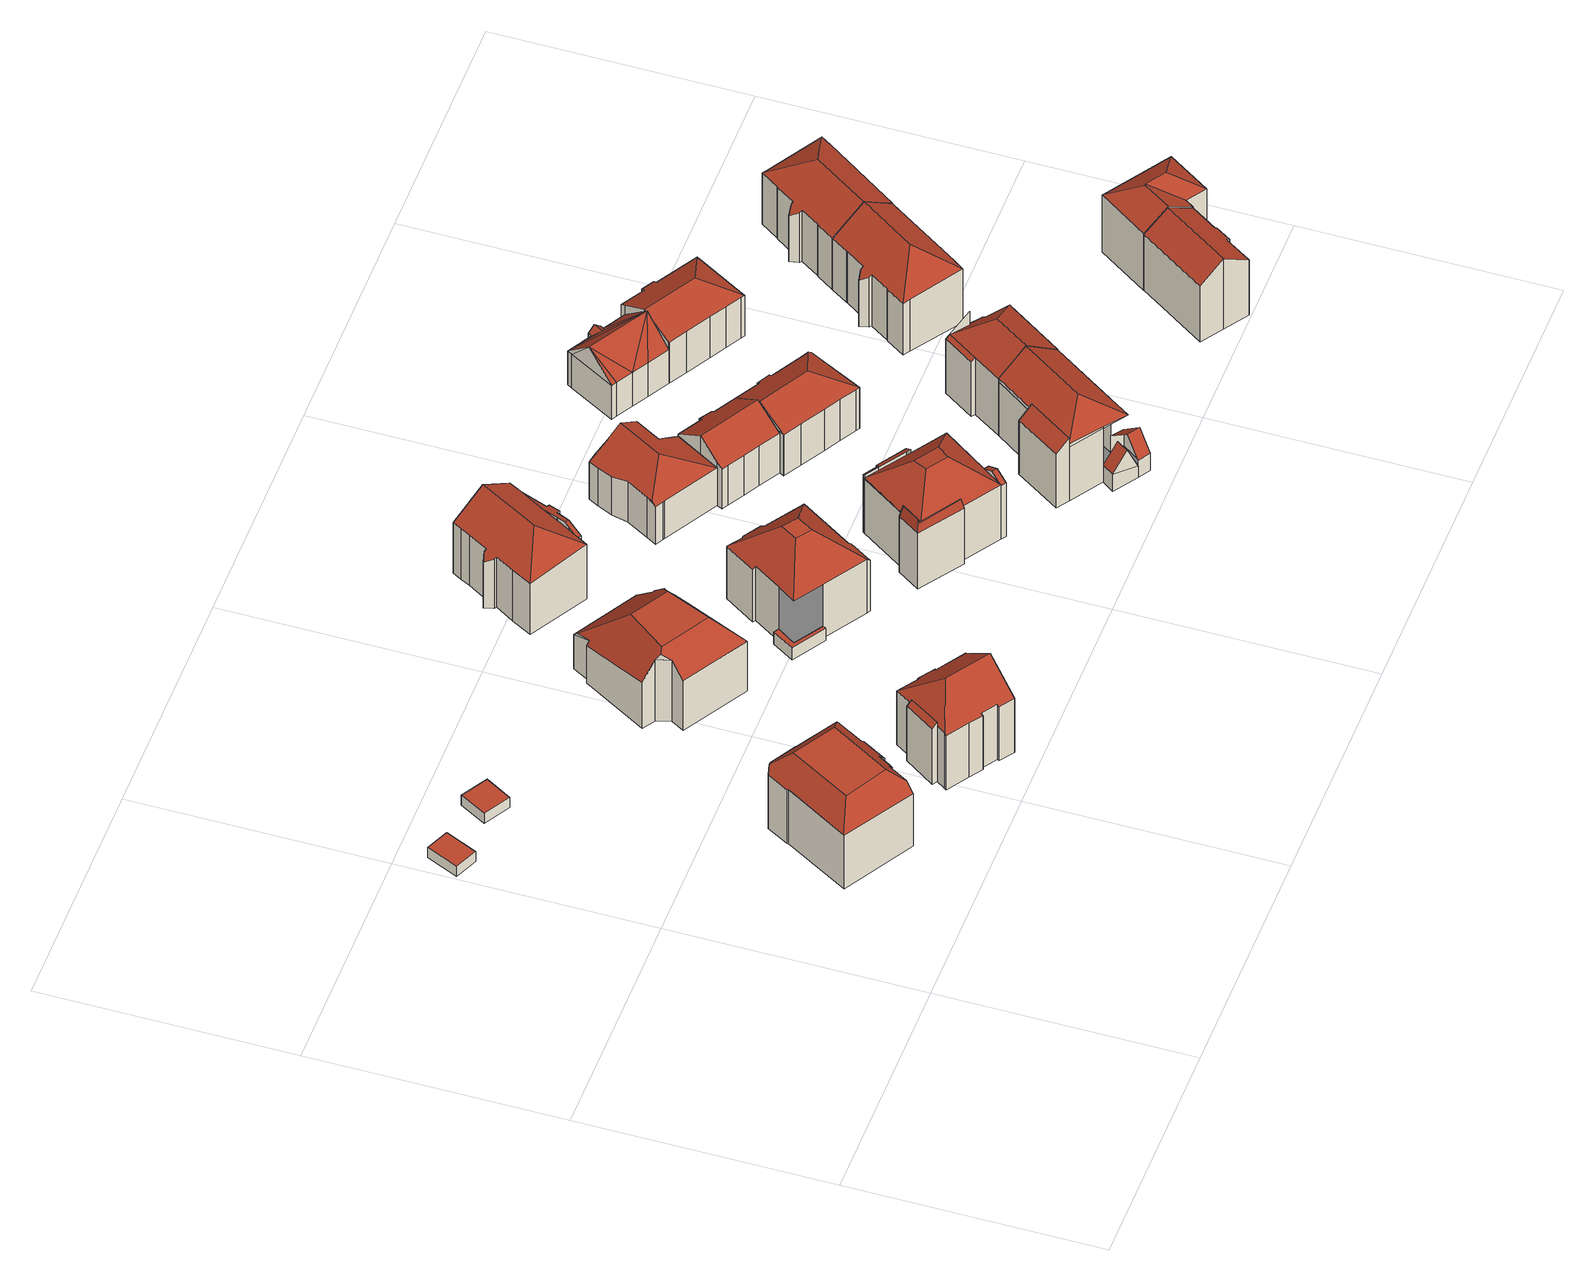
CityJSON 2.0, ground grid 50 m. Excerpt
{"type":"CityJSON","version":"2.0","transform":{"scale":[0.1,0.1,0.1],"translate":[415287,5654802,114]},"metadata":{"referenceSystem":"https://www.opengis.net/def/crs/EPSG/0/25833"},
"CityObjects":{
"building1":{"type":"Building","attributes":{"Dachtyp_tdc":"tdcPolyFlatRoof","Gemeindeschluessel":14612000,"Dachneigung":0,"QualitaetDacherkennung":84,"Geometrietyp2DReferenz":"3000","measuredHeight":2.47,"function":"31001_9998","roofType":"1000"},"geometry":[{"type":"Solid","lod":"2","boundaries":[[[[0,1,2,3]],[[1,4,5,2]],[[4,6,7,5]],[[6,0,3,7]],[[6,4,1,0]],[[3,2,5,7]]]],"semantics":{"surfaces":[{"type":"WallSurface"},{"type":"RoofSurface"},{"type":"GroundSurface"}],"values":[[0,0,0,0,1,2]]}}]},
"building2":{"type":"Building","attributes":{"Dachtyp_tdc":"tdcFreeFormRoof","Gemeindeschluessel":14612000,"Dachneigung":0.281,"QualitaetDacherkennung":60,"Geometrietyp2DReferenz":"3000","measuredHeight":17.73,"function":"31001_9998","roofType":"5000"},"geometry":[{"type":"Solid","lod":"2","boundaries":[[[[8,9,10,11]],[[9,12,13,10]],[[12,14,15,13]],[[14,16,17,15]],[[16,18,19,17]],[[18,20,21,19]],[[20,22,23,21]],[[22,24,25,23]],[[24,26,27,25]],[[26,28,29,27]],[[28,30,31,29]],[[30,32,33,31]],[[32,34,35,33]],[[34,36,37,35]],[[36,38,39,37]],[[38,8,11,39]],[[22,40,41,42,43,34,32,30,28,26,24]],[[36,43,42,44,45,38]],[[46,47,12,9,8,45,44]],[[41,40,20,18,16,14,47,46]],[[42,41,46,44]],[[22,20,40]],[[14,12,47]],[[36,34,43]],[[8,38,45]],[[11,10,13,15,17,19,21,23,25,27,29,31,33,35,37,39]]]],"semantics":{"surfaces":[{"type":"WallSurface"},{"type":"RoofSurface"},{"type":"GroundSurface"}],"values":[[0,0,0,0,0,0,0,0,0,0,0,0,0,0,0,0,1,1,1,1,1,0,0,0,0,2]]}}]},
"building3":{"type":"Building","attributes":{"Dachtyp_tdc":"tdcPolyFlatRoof","Gemeindeschluessel":14612000,"Dachneigung":0,"QualitaetDacherkennung":76,"Geometrietyp2DReferenz":"3000","measuredHeight":2.52,"function":"31001_9998","roofType":"1000"},"geometry":[{"type":"Solid","lod":"2","boundaries":[[[[48,49,50,51]],[[49,52,53,50]],[[52,54,55,53]],[[54,48,51,55]],[[54,52,49,48]],[[51,50,53,55]]]],"semantics":{"surfaces":[{"type":"WallSurface"},{"type":"RoofSurface"},{"type":"GroundSurface"}],"values":[[0,0,0,0,1,2]]}}]},
"building4":{"type":"Building","attributes":{"Gemeindeschluessel":14612000,"Geometrietyp2DReferenz":"3000","function":"31001_9998","roofType":"9999"},"children":["building4-1","building4-2"]},
"building4-1":{"type":"BuildingPart","attributes":{"Dachtyp_tdc":"tdcPolyFlatRoof","Dachneigung":40.13,"QualitaetDacherkennung":50,"Geometrietyp2DReferenz":"3000","measuredHeight":14.67,"roofType":"2100"},"parents":["building4"],"geometry":[{"type":"MultiSurface","lod":"2","boundaries":[[[56,57,58,59,60]],[[61,62,63,64,65]],[[62,56,60,63]],[[62,61,57,56]],[[60,59,64,63]]],"semantics":{"surfaces":[{"type":"WallSurface"},{"type":"RoofSurface"},{"type":"GroundSurface"}],"values":[0,0,0,1,2]}}]},
"building4-2":{"type":"BuildingPart","attributes":{"Dachtyp_tdc":"tdcHipAndGableRoof","Dachneigung":37.93,"QualitaetDacherkennung":77,"Geometrietyp2DReferenz":"3000","measuredHeight":19.09,"roofType":"5000"},"parents":["building4"],"geometry":[{"type":"MultiSurface","lod":"2","boundaries":[[[66,67,68,69]],[[67,70,71,68]],[[70,72,73,71]],[[72,74,75,73]],[[74,76,77,75]],[[76,78,79,77]],[[78,80,81,79]],[[80,82,83,81]],[[82,84,85,83]],[[84,86,87,85]],[[86,88,89,87]],[[88,90,91,89]],[[90,92,93,91]],[[92,65,64,93]],[[58,94,95,59]],[[94,96,97,95]],[[96,98,99,97]],[[98,66,69,99]],[[94,58,65,92,100]],[[92,90,88,86,84,82,80,78,76,100]],[[76,74,72,70,67,66,98,96,94,100]],[[69,68,71,73,75,77,79,81,83,85,87,89,91,93,64,59,95,97,99]]],"semantics":{"surfaces":[{"type":"WallSurface"},{"type":"RoofSurface"},{"type":"GroundSurface"}],"values":[0,0,0,0,0,0,0,0,0,0,0,0,0,0,0,0,0,0,1,1,1,2]}}]},
"building5":{"type":"Building","attributes":{"Dachtyp_tdc":"tdcFreeFormRoof","Gemeindeschluessel":14612000,"Dachneigung":43.15,"QualitaetDacherkennung":45,"Geometrietyp2DReferenz":"3000","measuredHeight":17.54,"function":"31001_9998","roofType":"5000"},"geometry":[{"type":"Solid","lod":"2","boundaries":[[[[101,102,103,104]],[[102,105,106,103]],[[105,107,108,106]],[[107,109,110,108]],[[109,111,112,110]],[[101,113,114,115,116,117,118,119,120,121]],[[109,107,105,102,121,120,122,111]],[[123,124,125,126,111,122]],[[119,118,127,128,129,130,124,123]],[[122,120,119,123]],[[130,125,124]],[[102,101,121]],[[117,127,118]],[[112,131,132,133,134,135,136,137,138,139,140,141,104,103,106,108,110]],[[111,126,131,112]],[[126,125,132,131]],[[125,130,133,132]],[[130,129,134,133]],[[129,128,135,134]],[[128,127,136,135]],[[127,117,137,136]],[[117,116,138,137]],[[116,115,139,138]],[[115,114,140,139]],[[114,113,141,140]],[[113,101,104,141]]]],"semantics":{"surfaces":[{"type":"WallSurface"},{"type":"RoofSurface"},{"type":"GroundSurface"}],"values":[[0,0,0,0,0,1,1,1,1,1,0,0,0,2,0,0,0,0,0,0,0,0,0,0,0,0]]}}]},
"building6":{"type":"Building","attributes":{"Gemeindeschluessel":14612000,"Geometrietyp2DReferenz":"3000","function":"31001_9998","roofType":"9999"},"children":["building6-1","building6-2"]},
"building6-1":{"type":"BuildingPart","attributes":{"Dachtyp_tdc":"tdcCutTentRoof","Dachneigung":41.92,"QualitaetDacherkennung":67,"Geometrietyp2DReferenz":"3000","measuredHeight":19.23,"roofType":"9999"},"parents":["building6"],"geometry":[{"type":"MultiSurface","lod":"2","boundaries":[[[142,143,144,145]],[[143,146,147,144]],[[146,148,149,147]],[[148,150,151,149]],[[150,152,153,151]],[[152,154,155,153]],[[154,156,157,158,155]],[[159,160,161,162,163]],[[160,164,165,161]],[[164,166,167,165]],[[166,168,169,167]],[[168,170,171,169]],[[170,172,173,171]],[[172,142,145,173]],[[154,152,150,148,146,174,175]],[[176,156,154,175,177]],[[168,166,164,160,159,176,177,178]],[[146,143,142,172,170,168,178,174]],[[178,177,175,174]],[[145,144,147,149,151,153,155,158,179,162,161,165,167,169,171,173]]],"semantics":{"surfaces":[{"type":"WallSurface"},{"type":"RoofSurface"},{"type":"GroundSurface"}],"values":[0,0,0,0,0,0,0,0,0,0,0,0,0,0,1,1,1,1,1,2]}}]},
"building6-2":{"type":"BuildingPart","attributes":{"Dachtyp_tdc":"tdcPolyFlatRoof","Dachneigung":0,"QualitaetDacherkennung":0,"Geometrietyp2DReferenz":"3000","measuredHeight":3,"roofType":"9999"},"parents":["building6"],"geometry":[{"type":"MultiSurface","lod":"2","boundaries":[[[180,163,181,182,183,157]],[[157,183,184,158]],[[183,182,185,184]],[[182,181,186,185]],[[181,163,162,186]],[[158,184,185,186,162,179]],[[179,162,163,180]],[[158,179,180,157]]],"semantics":{"surfaces":[{"type":"RoofSurface"},{"type":"WallSurface"},{"type":"GroundSurface"},{"type":"ClosureSurface","isClosure":"1","QuelleClosure":"LoD1Solid"}],"values":[0,1,1,1,1,2,3,3]}}]},
"building7":{"type":"Building","attributes":{"Gemeindeschluessel":14612000,"Geometrietyp2DReferenz":"3000","function":"31001_9998","roofType":"9999"},"children":["building7-1","building7-2"]},
"building7-1":{"type":"BuildingPart","attributes":{"Dachtyp_tdc":"tdcHipAndGableRoof","Dachneigung":34.78,"QualitaetDacherkennung":50,"Geometrietyp2DReferenz":"3000","measuredHeight":17.41,"roofType":"5000"},"parents":["building7"],"geometry":[{"type":"MultiSurface","lod":"2","boundaries":[[[187,188,189,190]],[[188,191,192,189]],[[191,193,194,192]],[[193,195,196,194]],[[195,197,198,196]],[[197,199,200,198]],[[199,201,202,200]],[[201,203,204,202]],[[203,205,206,204]],[[205,207,206]],[[208,209,210,211,212]],[[209,213,214,210]],[[213,215,216,214]],[[215,217,218,216]],[[217,187,190,218]],[[213,209,219]],[[209,208,220,221,222,205,203,201,219]],[[201,199,197,195,193,191,188,187,217,215,213,219]],[[190,189,192,194,196,198,200,202,204,206,223,211,210,214,216,218]]],"semantics":{"surfaces":[{"type":"WallSurface"},{"type":"RoofSurface"},{"type":"GroundSurface"}],"values":[0,0,0,0,0,0,0,0,0,0,0,0,0,0,0,1,1,1,2]}}]},
"building7-2":{"type":"BuildingPart","attributes":{"Dachtyp_tdc":"tdcGableRoof","Dachneigung":10.93,"QualitaetDacherkennung":6,"Geometrietyp2DReferenz":"3000","measuredHeight":14.76,"roofType":"3100"},"parents":["building7"],"geometry":[{"type":"MultiSurface","lod":"2","boundaries":[[[207,224,225,206]],[[224,226,227,225]],[[226,228,229,227]],[[228,230,231,229]],[[230,232,233,231]],[[232,234,235,233]],[[234,236,237,235]],[[236,212,211,237]],[[234,232,230,228,226,224,207,222,238]],[[238,220,212,236,234]],[[223,206,225,227,229,231,233,235,237,211]]],"semantics":{"surfaces":[{"type":"WallSurface"},{"type":"RoofSurface"},{"type":"GroundSurface"}],"values":[0,0,0,0,0,0,0,0,1,1,2]}}]},
"building8":{"type":"Building","attributes":{"Gemeindeschluessel":14612000,"Geometrietyp2DReferenz":"3000","function":"31001_9998","roofType":"9999"},"children":["building8-1","building8-2","building8-3","building8-4"]},
"building8-1":{"type":"BuildingPart","attributes":{"Dachtyp_tdc":"tdcGableRoof","Dachneigung":30.04,"QualitaetDacherkennung":23,"Geometrietyp2DReferenz":"3000","measuredHeight":14.78,"roofType":"3100"},"parents":["building8"],"geometry":[{"type":"MultiSurface","lod":"2","boundaries":[[[239,240,241,242]],[[239,243,244,240]],[[243,245,246,244]],[[243,239,247]],[[242,248,245,249]],[[239,242,249,247]],[[245,243,247,249]],[[241,240,244,246]]],"semantics":{"surfaces":[{"type":"WallSurface"},{"type":"RoofSurface"},{"type":"GroundSurface"}],"values":[0,0,0,0,0,1,1,2]}}]},
"building8-2":{"type":"BuildingPart","attributes":{"Dachtyp_tdc":"tdcFreeFormRoof","Dachneigung":79.64,"QualitaetDacherkennung":23,"Geometrietyp2DReferenz":"3000","measuredHeight":16.69,"roofType":"5000"},"parents":["building8"],"geometry":[{"type":"MultiSurface","lod":"2","boundaries":[[[250,251,252,253]],[[251,254,255,256,252]],[[257,258,259,260,261]],[[258,250,253,259]],[[262,258,257]],[[263,262,257,264]],[[265,266,263,264,254]],[[265,254,251]],[[266,265,251,250]],[[262,263,266,250,258]],[[253,252,256,267,260,259]]],"semantics":{"surfaces":[{"type":"WallSurface"},{"type":"RoofSurface"},{"type":"GroundSurface"}],"values":[0,0,0,0,1,1,1,1,1,1,2]}}]},
"building8-3":{"type":"BuildingPart","attributes":{"Dachtyp_tdc":"tdcCutTentRoof","Dachneigung":39.89,"QualitaetDacherkennung":73,"Geometrietyp2DReferenz":"3000","measuredHeight":19.1,"roofType":"9999"},"parents":["building8"],"geometry":[{"type":"MultiSurface","lod":"2","boundaries":[[[255,268,269,256]],[[270,271,272,273]],[[271,242,241,272]],[[274,261,260,246,245]],[[275,261,274,276,277]],[[278,279,275,277,280]],[[281,282,278,280,283]],[[274,284,281,283,276]],[[283,280,277,276]],[[271,281,284,242]],[[242,284,274,248]],[[270,282,281,271]],[[255,279,278,268]],[[275,279,255]],[[260,267,256,269,273,272,241,246]]],"semantics":{"surfaces":[{"type":"WallSurface"},{"type":"RoofSurface"},{"type":"GroundSurface"}],"values":[0,0,0,0,1,1,1,1,1,0,0,0,0,0,2]}}]},
"building8-4":{"type":"BuildingPart","attributes":{"Dachtyp_tdc":"tdcPolyFlatRoof","Dachneigung":28.77,"QualitaetDacherkennung":33,"Geometrietyp2DReferenz":"3000","measuredHeight":14.62,"roofType":"2100"},"parents":["building8"],"geometry":[{"type":"MultiSurface","lod":"2","boundaries":[[[285,286,287,269,268,278]],[[286,288,289,287]],[[288,290,291,289]],[[290,292,293,291]],[[292,294,282,270,273,293]],[[294,292,290,288,286,285]],[[269,287,289,291,293,273]]],"semantics":{"surfaces":[{"type":"WallSurface"},{"type":"RoofSurface"},{"type":"GroundSurface"}],"values":[0,0,0,0,0,1,2]}}]},
"building9":{"type":"Building","attributes":{"Dachtyp_tdc":"tdcFreeFormRoof","Gemeindeschluessel":14612000,"Dachneigung":32.06,"QualitaetDacherkennung":38,"Geometrietyp2DReferenz":"3000","measuredHeight":13.97,"function":"31001_9998","roofType":"5000"},"geometry":[{"type":"Solid","lod":"2","boundaries":[[[[295,296,297,298]],[[296,299,300,297]],[[299,301,302,300]],[[301,303,304,302]],[[303,305,306,304]],[[305,307,308,306]],[[307,309,310,308]],[[309,311,312,310]],[[311,313,314,312]],[[313,315,316,314]],[[315,317,318,316]],[[317,319,320,318]],[[319,321,322,320]],[[321,295,298,322]],[[309,307,323,324,313,311]],[[307,305,303,301,325,323]],[[323,325,299,296,295,321,319,317,315,324]],[[301,299,325]],[[315,313,324]],[[298,297,300,302,304,306,308,310,312,314,316,318,320,322]]]],"semantics":{"surfaces":[{"type":"WallSurface"},{"type":"RoofSurface"},{"type":"GroundSurface"}],"values":[[0,0,0,0,0,0,0,0,0,0,0,0,0,0,1,1,1,0,0,2]]}}]},
"building10":{"type":"Building","attributes":{"Dachtyp_tdc":"tdcGableRoof","Gemeindeschluessel":14612000,"Dachneigung":33.78,"QualitaetDacherkennung":54,"Geometrietyp2DReferenz":"3000","measuredHeight":13.83,"function":"31001_9998","roofType":"3100"},"geometry":[{"type":"Solid","lod":"2","boundaries":[[[[326,327,328,329]],[[327,330,331,328]],[[330,332,308,331]],[[332,333,334,308]],[[333,335,306,334]],[[335,336,337,306]],[[336,338,339,337]],[[338,340,341,339]],[[340,342,343,341]],[[342,344,345,343]],[[344,346,347,345]],[[346,348,349,347]],[[348,350,351,349]],[[350,326,329,351]],[[346,344,342,340,338,336,335,333]],[[333,332,330,327,326,350,348,346]],[[329,328,331,308,334,306,337,339,341,343,345,347,349,351]]]],"semantics":{"surfaces":[{"type":"WallSurface"},{"type":"RoofSurface"},{"type":"GroundSurface"}],"values":[[0,0,0,0,0,0,0,0,0,0,0,0,0,0,1,1,2]]}}]},
"building11":{"type":"Building","attributes":{"Gemeindeschluessel":14612000,"Geometrietyp2DReferenz":"3000","function":"31001_9998","roofType":"9999"},"children":["building11-1","building11-2","building11-3","building11-4"]},
"building11-1":{"type":"BuildingPart","attributes":{"Dachtyp_tdc":"tdcPolyFlatRoof","Dachneigung":39.2,"QualitaetDacherkennung":59,"Geometrietyp2DReferenz":"3000","measuredHeight":15.72,"roofType":"2100"},"parents":["building11"],"geometry":[{"type":"MultiSurface","lod":"2","boundaries":[[[352,353,354,355,356,357]],[[358,359,360,361,362,363]],[[359,352,357,360]],[[359,358,353,352]],[[357,356,361,360]]],"semantics":{"surfaces":[{"type":"WallSurface"},{"type":"RoofSurface"},{"type":"GroundSurface"}],"values":[0,0,0,1,2]}}]},
"building11-2":{"type":"BuildingPart","attributes":{"Dachtyp_tdc":"tdcHipAndGableRoof","Dachneigung":37.17,"QualitaetDacherkennung":70,"Geometrietyp2DReferenz":"3000","measuredHeight":18.71,"roofType":"5000"},"parents":["building11"],"geometry":[{"type":"MultiSurface","lod":"2","boundaries":[[[364,362,361,365,366]],[[355,367,368,356]],[[367,369,370,368]],[[369,371,372,373,370]],[[363,374,375,376]],[[375,371,369,377,376]],[[378,354,363,376,377]],[[355,354,378,367]],[[367,378,377,369]],[[364,374,363,362]],[[375,374,364]],[[373,379,365,361,356,368,370]]],"semantics":{"surfaces":[{"type":"WallSurface"},{"type":"RoofSurface"},{"type":"GroundSurface"}],"values":[0,0,0,0,1,1,1,0,0,0,0,2]}}]},
"building11-3":{"type":"BuildingPart","attributes":{"Dachtyp_tdc":"tdcGableRoof","Dachneigung":66.08,"QualitaetDacherkennung":9,"Geometrietyp2DReferenz":"3000","measuredHeight":8.2,"roofType":"3100"},"parents":["building11"],"geometry":[{"type":"MultiSurface","lod":"2","boundaries":[[[380,381,382,383]],[[381,366,365,382]],[[381,380,384]],[[380,385,386,384]],[[366,381,384,386]],[[379,383,382,365]]],"semantics":{"surfaces":[{"type":"WallSurface"},{"type":"RoofSurface"},{"type":"GroundSurface"}],"values":[0,0,0,1,1,2]}}]},
"building11-4":{"type":"BuildingPart","attributes":{"Dachtyp_tdc":"tdcGableRoof","Dachneigung":41.98,"QualitaetDacherkennung":8,"Geometrietyp2DReferenz":"3000","measuredHeight":8.45,"roofType":"3100"},"parents":["building11"],"geometry":[{"type":"MultiSurface","lod":"2","boundaries":[[[387,372,388,389]],[[390,391,389,388,392]],[[373,393,394,383,379]],[[372,387,393,373]],[[387,391,394,393]],[[391,390,380,383,394]],[[391,387,389]]],"semantics":{"surfaces":[{"type":"RoofSurface"},{"type":"GroundSurface"},{"type":"WallSurface"}],"values":[0,0,1,2,2,2,2]}}]},
"building12":{"type":"Building","attributes":{"Dachtyp_tdc":"tdcFreeFormRoof","Gemeindeschluessel":14612000,"Dachneigung":32.5,"QualitaetDacherkennung":32,"Geometrietyp2DReferenz":"3000","measuredHeight":13.91,"function":"31001_9998","roofType":"5000"},"geometry":[{"type":"Solid","lod":"2","boundaries":[[[[395,396,397,398]],[[396,399,400,397]],[[399,401,402,400]],[[401,403,404,402]],[[403,405,406,404]],[[405,407,408,406]],[[407,409,410,408]],[[409,411,412,410]],[[411,413,414,412]],[[413,415,416,414]],[[415,344,345,416]],[[344,417,418,345]],[[417,419,420,418]],[[419,421,422,420]],[[421,395,398,422]],[[403,401,423,424]],[[395,421,419,417,344,425,424,423,399,396]],[[411,409,407,405,403,424,425,415,413]],[[401,399,423]],[[344,415,425]],[[398,397,400,402,404,406,408,410,412,414,416,345,418,420,422]]]],"semantics":{"surfaces":[{"type":"WallSurface"},{"type":"RoofSurface"},{"type":"GroundSurface"}],"values":[[0,0,0,0,0,0,0,0,0,0,0,0,0,0,0,1,1,1,0,0,2]]}}]},
"building13":{"type":"Building","attributes":{"Gemeindeschluessel":14612000,"Geometrietyp2DReferenz":"3000","function":"31001_9998","roofType":"9999"},"children":["building13-1","building13-2"]},
"building13-1":{"type":"BuildingPart","attributes":{"Dachtyp_tdc":"tdcPolyFlatRoof","Dachneigung":35.18,"QualitaetDacherkennung":47,"Geometrietyp2DReferenz":"3000","measuredHeight":17.23,"roofType":"2100"},"parents":["building13"],"geometry":[{"type":"MultiSurface","lod":"2","boundaries":[[[426,427,428,429,430]],[[431,432,433,434]],[[432,426,430,433]],[[432,431,435,427,426]],[[430,429,436,434,433]]],"semantics":{"surfaces":[{"type":"WallSurface"},{"type":"RoofSurface"},{"type":"GroundSurface"}],"values":[0,0,0,1,2]}}]},
"building13-2":{"type":"BuildingPart","attributes":{"Dachtyp_tdc":"tdcHipAndGableRoof","Dachneigung":36.84,"QualitaetDacherkennung":67,"Geometrietyp2DReferenz":"3000","measuredHeight":18.74,"roofType":"5000"},"parents":["building13"],"geometry":[{"type":"MultiSurface","lod":"2","boundaries":[[[437,431,434,368]],[[428,438,439,429]],[[438,440,441,439]],[[440,442,443,441]],[[442,444,445,443]],[[444,446,370,445]],[[446,447,448,370]],[[447,437,368,448]],[[444,442,440,438,428,435,449]],[[435,431,437,447,449]],[[447,446,444,449]],[[368,434,436,429,439,441,443,445,370,448]]],"semantics":{"surfaces":[{"type":"WallSurface"},{"type":"RoofSurface"},{"type":"GroundSurface"}],"values":[0,0,0,0,0,0,0,0,1,1,1,2]}}]},
"building14":{"type":"Building","attributes":{"Dachtyp_tdc":"tdcFreeFormRoof","Gemeindeschluessel":14612000,"Dachneigung":42.76,"QualitaetDacherkennung":20,"Geometrietyp2DReferenz":"3000","measuredHeight":13.82,"function":"31001_9998","roofType":"5000"},"geometry":[{"type":"Solid","lod":"2","boundaries":[[[[450,451,452,453]],[[451,454,455,452]],[[454,456,457,455]],[[456,458,459,457]],[[458,460,461,459]],[[460,462,463,461]],[[462,464,465,463]],[[464,466,467,465]],[[466,468,469,467]],[[468,470,471,469]],[[470,472,473,471]],[[472,450,453,473]],[[474,475,472,470]],[[451,476,454]],[[474,476,451]],[[468,474,470]],[[468,476,474]],[[476,468,477]],[[466,477,468]],[[477,466,464]],[[476,458,456]],[[476,460,458]],[[477,460,476]],[[477,462,460]],[[462,477,464]],[[476,456,454]],[[475,474,451,450]],[[475,450,472]],[[453,452,455,457,459,461,463,465,467,469,471,473]]]],"semantics":{"surfaces":[{"type":"WallSurface"},{"type":"RoofSurface"},{"type":"GroundSurface"}],"values":[[0,0,0,0,0,0,0,0,0,0,0,0,1,1,1,1,1,1,0,0,1,1,1,1,1,0,1,0,2]]}}]},
"building15":{"type":"Building","attributes":{"Dachtyp_tdc":"tdcHipAndGableRoof","Gemeindeschluessel":14612000,"Dachneigung":29.69,"QualitaetDacherkennung":32,"Geometrietyp2DReferenz":"3000","measuredHeight":13.75,"function":"31001_9998","roofType":"5000"},"geometry":[{"type":"Solid","lod":"2","boundaries":[[[[478,479,480,481]],[[479,482,483,480]],[[482,484,457,483]],[[484,485,486,457]],[[485,487,455,486]],[[487,488,489,455]],[[488,490,491,489]],[[490,492,493,491]],[[492,494,495,493]],[[494,496,497,495]],[[496,498,499,497]],[[498,500,501,499]],[[500,502,503,501]],[[502,504,505,503]],[[504,478,481,505]],[[500,498,506]],[[498,496,494,492,490,488,487,485,506]],[[485,484,482,479,478,504,502,500,506]],[[481,480,483,457,486,455,489,491,493,495,497,499,501,503,505]]]],"semantics":{"surfaces":[{"type":"WallSurface"},{"type":"RoofSurface"},{"type":"GroundSurface"}],"values":[[0,0,0,0,0,0,0,0,0,0,0,0,0,0,0,1,1,1,2]]}}]},
"building16":{"type":"Building","attributes":{"Gemeindeschluessel":14612000,"Geometrietyp2DReferenz":"3000","function":"31001_9998","roofType":"9999"},"children":["building16-1","building16-2"]},
"building16-1":{"type":"BuildingPart","attributes":{"Dachtyp_tdc":"tdcHipAndGableRoof","Dachneigung":34.72,"QualitaetDacherkennung":58,"Geometrietyp2DReferenz":"3000","measuredHeight":17.67,"roofType":"5000"},"parents":["building16"],"geometry":[{"type":"MultiSurface","lod":"2","boundaries":[[[507,508,509,510]],[[508,511,512,509]],[[511,513,514,512]],[[513,515,516,514]],[[515,517,518,516]],[[517,519,520,518]],[[519,521,522,520]],[[521,523,524,522]],[[523,525,526,524]],[[525,527,528,526]],[[527,529,530,528]],[[529,531,530]],[[532,533,534]],[[532,535,536,533]],[[535,537,538,536]],[[537,539,540,538]],[[539,541,542,540]],[[541,543,544,542]],[[543,507,510,544]],[[539,537,535,545]],[[535,532,529,527,525,545]],[[525,523,521,519,517,515,513,511,508,507,543,541,539,545]],[[510,509,512,514,516,518,520,522,524,526,528,530,533,536,538,540,542,544]]],"semantics":{"surfaces":[{"type":"WallSurface"},{"type":"RoofSurface"},{"type":"GroundSurface"}],"values":[0,0,0,0,0,0,0,0,0,0,0,0,0,0,0,0,0,0,0,1,1,1,2]}}]},
"building16-2":{"type":"BuildingPart","attributes":{"Dachtyp_tdc":"tdcPolyFlatRoof","Dachneigung":0,"QualitaetDacherkennung":0,"Geometrietyp2DReferenz":"3000","measuredHeight":3,"roofType":"9999"},"parents":["building16"],"geometry":[{"type":"MultiSurface","lod":"2","boundaries":[[[531,534,546,547,548,549,550,551]],[[551,550,552,553]],[[550,549,554,552]],[[549,548,555,554]],[[548,547,556,555]],[[547,546,557,556]],[[546,534,533,557]],[[531,551,553,530]],[[553,552,554,555,556,557,533,530]],[[530,533,534,531]]],"semantics":{"surfaces":[{"type":"RoofSurface"},{"type":"WallSurface"},{"type":"GroundSurface"},{"type":"ClosureSurface","isClosure":"1","QuelleClosure":"LoD1Solid"}],"values":[0,1,1,1,1,1,1,1,2,3]}}]},
"building17":{"type":"Building","attributes":{"Dachtyp_tdc":"tdcGableRoof","Gemeindeschluessel":14612000,"Dachneigung":33.9,"QualitaetDacherkennung":77,"Geometrietyp2DReferenz":"3000","measuredHeight":17.56,"function":"31001_9998","roofType":"3100"},"geometry":[{"type":"Solid","lod":"2","boundaries":[[[[558,559,560,561]],[[559,562,563,560]],[[562,564,565,563]],[[564,566,567,565]],[[566,568,569,567]],[[568,570,571,569]],[[570,572,573,571]],[[572,574,575,573]],[[574,576,577,575]],[[576,558,561,577]],[[572,570,568,566]],[[566,564,562,559,558,576,574,572]],[[561,560,563,565,567,569,571,573,575,577]]]],"semantics":{"surfaces":[{"type":"WallSurface"},{"type":"RoofSurface"},{"type":"GroundSurface"}],"values":[[0,0,0,0,0,0,0,0,0,0,1,1,2]]}}]},
"building18":{"type":"Building","attributes":{"Dachtyp_tdc":"tdcFreeFormRoof","Gemeindeschluessel":14612000,"Dachneigung":32.47,"QualitaetDacherkennung":73,"Geometrietyp2DReferenz":"3000","measuredHeight":17.6,"function":"31001_9998","roofType":"5000"},"geometry":[{"type":"Solid","lod":"2","boundaries":[[[[578,579,580,581]],[[579,582,583,580]],[[582,584,585,583]],[[584,586,587,585]],[[586,588,589,587]],[[588,578,581,589]],[[590,591,592,588,586]],[[593,590,586,584]],[[593,584,582]],[[591,590,593,582,579]],[[592,591,579,578]],[[592,578,588]],[[581,580,583,585,587,589]]]],"semantics":{"surfaces":[{"type":"WallSurface"},{"type":"RoofSurface"},{"type":"GroundSurface"}],"values":[[0,0,0,0,0,0,1,1,0,1,1,1,2]]}}]},
"building19":{"type":"Building","attributes":{"Gemeindeschluessel":14612000,"Geometrietyp2DReferenz":"3000","function":"31001_9998","roofType":"9999"},"children":["building19-1","building19-2"]},
"building19-1":{"type":"BuildingPart","attributes":{"Dachtyp_tdc":"tdcHipAndGableRoof","Dachneigung":34.73,"QualitaetDacherkennung":55,"Geometrietyp2DReferenz":"3000","measuredHeight":17.57,"roofType":"5000"},"parents":["building19"],"geometry":[{"type":"MultiSurface","lod":"2","boundaries":[[[594,595,596]],[[594,597,528,595]],[[597,598,599,528]],[[598,523,524,599]],[[523,521,522,524]],[[521,600,601,522]],[[600,602,603,601]],[[602,604,605,603]],[[604,606,607,605]],[[606,608,609,607]],[[608,610,611,609]],[[610,612,613,611]],[[612,614,615,613]],[[614,616,617,615]],[[616,618,619,617]],[[618,620,621,619]],[[620,622,623,621]],[[622,624,625,623]],[[624,626,625]],[[622,620,618,627]],[[618,616,614,612,610,608,606,604,602,600,521,523,598,627]],[[598,597,594,624,622,627]],[[595,528,599,524,522,601,603,605,607,609,611,613,615,617,619,621,623,625]]],"semantics":{"surfaces":[{"type":"WallSurface"},{"type":"RoofSurface"},{"type":"GroundSurface"}],"values":[0,0,0,0,0,0,0,0,0,0,0,0,0,0,0,0,0,0,0,1,1,1,2]}}]},
"building19-2":{"type":"BuildingPart","attributes":{"Dachtyp_tdc":"tdcPolyFlatRoof","Dachneigung":0,"QualitaetDacherkennung":0,"Geometrietyp2DReferenz":"3000","measuredHeight":3,"roofType":"9999"},"parents":["building19"],"geometry":[{"type":"MultiSurface","lod":"2","boundaries":[[[596,628,629,630,631,632,633,634,626]],[[626,634,635,625]],[[634,633,636,635]],[[633,632,637,636]],[[632,631,638,637]],[[631,630,639,638]],[[630,629,640,639]],[[629,628,641,640]],[[628,596,595,641]],[[635,636,637,638,639,640,641,595,625]],[[625,595,596,626]]],"semantics":{"surfaces":[{"type":"RoofSurface"},{"type":"WallSurface"},{"type":"GroundSurface"},{"type":"ClosureSurface","isClosure":"1","QuelleClosure":"LoD1Solid"}],"values":[0,1,1,1,1,1,1,1,1,2,3]}}]}
},
"vertices":[
[3,880,34],[31,944,34],[31,944,9],[3,880,9],[77,924,34],[77,924,9],[48,860,34],[48,860,9],
[271,356,139],[270,357,137],[270,357,4],[271,356,4],[295,401,137],[295,401,4],[326,408,137],[326,408,4],[378,378,136],[378,378,4],[376,376,139],[376,376,4],[458,329,137],[458,329,4],[424,272,141],[424,272,4],[430,269,134],[430,269,4],[402,221,134],[402,221,4],[392,228,147],[392,228,4],[379,206,147],[379,206,4],[374,197,147],[374,197,4],[367,201,155],[367,201,4],[335,145,135],[335,145,4],[196,226,138],[196,226,4],[456,327,140],[402,314,182],[333,195,182],[344,161,155],[249,241,181],[196,227,139],[320,363,181],[309,404,149],
[143,877,33],[173,929,33],[173,929,8],[143,877,8],[225,899,33],[225,899,8],[195,847,33],[195,847,8],
[530,223,142],[539,217,151],[539,217,141],[539,217,5],[530,223,5],[499,156,152],[489,162,142],[489,162,5],[499,156,5],[499,156,143],
[610,227,135],[631,213,135],[631,213,5],[610,227,5],[635,206,139],[635,206,5],[633,204,140],[633,204,5],[689,167,140],[689,167,5],[649,108,196],[649,108,5],[610,50,140],[610,50,5],[582,69,140],[582,69,5],[584,73,143],[584,73,5],[554,93,143],[554,93,5],[552,89,140],[552,89,5],[527,106,140],[527,106,5],[484,134,140],[484,134,5],[486,138,143],[486,138,5],[562,252,140],[562,252,5],[602,225,140],[602,225,5],[603,227,139],[603,227,5],[566,164,196],
[671,738,129],[657,714,152],[657,714,5],[671,738,5],[662,698,139],[662,698,5],[685,684,103],[685,684,5],[654,631,113],[654,631,5],[604,544,129],[604,544,5],[665,741,129],[669,747,123],[685,775,92],[686,777,90],[559,851,90],[553,841,101],[554,743,180],[628,700,180],[659,717,152],[590,611,180],[495,666,180],[485,663,172],[490,645,158],[475,619,129],[538,815,106],[532,818,97],[457,689,120],[482,674,159],[475,619,5],[490,645,5],[482,674,5],[457,689,5],[532,818,5],[538,815,5],[559,851,5],[686,777,5],[685,775,5],[669,747,5],[665,741,5],
[879,612,131],[872,602,141],[872,602,7],[879,612,7],[947,554,140],[947,554,7],[880,450,140],[880,450,7],[887,446,133],[887,446,7],[858,401,133],[858,401,7],[852,405,140],[852,405,7],[768,458,141],[768,458,37],[768,458,7],[736,530,142],[771,585,142],[771,585,7],[736,530,7],[736,530,37],[766,588,137],[766,588,7],[806,650,137],[806,650,7],[807,650,138],[807,650,7],[841,628,137],[841,628,7],[845,634,131],[845,634,7],[857,535,198],[836,502,198],[712,494,142],[806,522,199],[827,555,199],[712,494,7],
[712,494,37],[727,536,37],[699,493,37],[764,452,37],[764,452,7],[699,493,7],[727,536,7],
[655,1031,127],[650,1049,118],[650,1049,4],[655,1031,4],[668,1054,127],[668,1054,4],[672,1051,130],[672,1051,4],[695,1090,130],[695,1090,4],[705,1109,130],[705,1109,4],[716,1127,130],[716,1127,4],[776,1093,178],[776,1093,4],[831,1061,140],[831,1061,4],[821,1043,140],[821,1043,4],[821,1043,128],[742,905,140],[730,884,140],[730,884,4],[742,905,4],[742,905,137],[615,950,130],[615,950,4],[637,990,130],[637,990,4],[660,1028,130],[660,1028,4],[709,975,178],[745,911,140],[759,934,140],[789,988,140],[759,934,4],
[828,1038,128],[828,1038,4],[796,981,140],[796,981,4],[801,978,140],[801,978,4],[788,954,146],[788,954,4],[782,957,146],[782,957,4],[766,930,152],[766,930,4],[750,901,137],[750,901,4],[759,934,152],
[1139,276,141],[1139,276,6],[1129,282,6],[1129,282,141],[1110,234,139],[1110,234,6],[1101,240,139],[1101,240,6],[1125,256,154],[1123,273,141],[1116,262,154],
[937,340,145],[967,384,145],[967,384,6],[937,340,6],[975,379,145],[975,379,141],[975,379,6],[1027,289,145],[1022,282,145],[1022,282,6],[1027,289,6],[1027,289,141],[1021,288,167],[944,339,167],[950,340,145],[968,377,173],[944,341,173],[950,340,6],
[1037,472,141],[1037,472,6],[1122,415,141],[1188,371,141],[1188,371,6],[1122,415,6],[1101,240,141],[950,340,141],[1084,333,197],[1044,360,197],[1037,472,145],[975,379,142],[1058,388,195],[1188,371,145],[1122,415,145],[1104,357,195],[1129,282,142],
[1037,472,153],[1040,476,150],[1040,476,6],[1068,457,150],[1068,457,6],[1073,463,145],[1073,463,6],[1130,426,145],[1130,426,6],[1122,415,153],
[964,959,98],[976,952,107],[976,952,5],[964,959,5],[1002,937,125],[1002,937,5],[1061,903,124],[1061,903,5],[1032,853,124],[1032,853,5],[1073,830,99],[1073,830,5],[1021,740,99],[1021,740,5],[914,802,99],[914,802,5],[911,803,99],[911,803,5],[895,812,99],[895,812,5],[906,831,106],[906,831,5],[932,876,106],[932,876,5],[939,908,100],[939,908,5],[953,938,98],[953,938,5],[978,833,145],[900,820,106],[1029,922,145],
[1059,704,104],[1028,722,104],[1028,722,5],[1059,704,5],[1015,729,104],[1015,729,5],[1021,740,112],[1044,779,144],[1044,779,5],[1073,830,104],[1122,802,104],[1122,802,5],[1126,809,99],[1126,809,5],[1150,794,99],[1150,794,5],[1146,788,104],[1146,788,5],[1190,763,104],[1190,763,5],[1161,712,144],[1161,712,5],[1132,662,104],[1132,662,5],[1091,686,104],[1091,686,5],
[1263,262,140],[1287,246,163],[1287,246,149],[1287,246,140],[1287,246,6],[1263,262,6],[1228,157,163],[1204,173,140],[1204,173,6],[1228,157,6],[1228,157,140],[1228,157,149],
[1291,115,140],[1291,115,6],[1291,115,48],[1341,326,140],[1341,326,6],[1450,253,140],[1450,253,6],[1365,126,140],[1365,126,47],[1365,126,6],[1291,115,144],[1337,84,140],[1309,168,193],[1392,292,193],[1341,326,149],[1337,84,6],
[1322,61,34],[1275,92,48],[1275,92,6],[1322,61,6],[1302,74,88],[1337,84,34],[1318,97,88],
[1388,110,47],[1338,86,90],[1361,71,90],[1322,61,48],[1345,46,48],[1337,84,88],[1388,110,6],[1345,46,6],
[1263,721,104],[1274,714,104],[1274,714,5],[1263,721,5],[1327,684,104],[1327,684,5],[1343,674,100],[1343,674,5],[1281,564,107],[1281,564,5],[1274,568,107],[1274,568,5],[1242,587,107],[1242,587,5],[1210,605,107],[1210,605,5],[1163,632,107],[1163,632,5],[1128,652,107],[1128,652,5],[1127,653,107],[1127,653,5],[1239,735,104],[1239,735,5],[1242,741,99],[1242,741,5],[1267,727,99],[1267,727,5],[1338,678,104],[1256,652,144],[1158,708,144],
[1411,448,141],[1455,418,178],[1455,418,145],[1455,418,6],[1411,448,6],[1378,382,147],[1371,387,141],[1371,387,6],[1378,382,6],[1418,443,147],[1418,443,6],
[1341,326,147],[1459,424,139],[1459,424,6],[1488,405,137],[1488,405,6],[1483,398,144],[1483,398,6],[1527,368,141],[1527,368,6],[1450,253,141],[1392,292,194],[1392,292,6],[1438,361,194],
[1297,1050,89],[1293,1043,89],[1293,1043,5],[1297,1050,5],[1337,1018,89],[1337,1018,5],[1279,917,89],[1279,917,5],[1237,941,89],[1237,941,5],[1206,959,89],[1206,959,5],[1174,978,89],[1174,978,5],[1162,984,89],[1162,984,5],[1214,1075,89],[1214,1075,5],[1220,1085,89],[1220,1085,5],[1268,1057,89],[1268,1057,5],[1272,1064,89],[1272,1064,5],[1274,1038,102],[1284,1057,102],[1307,967,143],[1191,1035,143],
[1362,869,107],[1315,896,107],[1315,896,5],[1362,869,5],[1280,916,107],[1280,916,5],[1279,917,107],[1310,972,143],[1310,972,5],[1337,1018,112],[1342,1027,106],[1342,1027,5],[1390,999,106],[1390,999,5],[1394,1006,102],[1394,1006,5],[1419,992,102],[1419,992,5],[1415,985,106],[1415,985,5],[1496,938,106],[1496,938,5],[1432,828,107],[1432,828,5],[1426,832,107],[1426,832,5],[1395,850,107],[1395,850,5],[1411,913,143],
[1529,625,131],[1525,628,128],[1525,628,3],[1529,625,3],[1521,646,118],[1521,646,3],[1539,649,127],[1539,649,3],[1544,646,131],[1544,646,3],[1569,683,131],[1569,683,3],[1570,685,131],[1570,685,3],[1592,719,131],[1592,719,3],[1605,711,141],[1605,711,3],[1651,680,180],[1651,680,3],[1702,645,137],[1702,645,3],[1690,627,137],[1690,627,3],[1690,627,33],[1603,496,137],[1603,496,3],[1603,496,33],[1589,476,137],[1589,476,3],[1492,541,132],[1492,541,3],[1479,550,131],[1479,550,3],[1503,586,131],[1503,586,3],[1505,588,131],[1505,588,3],[1576,569,180],
[1610,491,33],[1648,548,33],[1645,550,33],[1656,568,33],[1660,565,33],[1698,622,33],[1660,565,3],[1698,622,3],[1656,568,3],[1645,550,3],[1648,548,3],[1610,491,3],
[1824,84,140],[1805,54,140],[1805,54,6],[1824,84,6],[1799,58,144],[1799,58,6],[1764,4,144],[1764,4,6],[1717,35,181],[1717,35,6],[1673,64,146],[1673,64,6],[1763,199,146],[1763,199,6],[1807,169,181],[1807,169,6],[1854,138,144],[1854,138,6],[1820,86,144],[1820,86,6],
[1903,129,147],[1865,155,147],[1865,155,5],[1903,129,5],[1854,138,147],[1854,138,5],[1763,199,147],[1763,199,5],[1830,299,147],[1830,299,5],[1959,214,147],[1959,214,5],[1845,224,181],[1851,225,179],[1889,200,179],[1809,169,181],
[1714,663,139],[1714,663,3],[1714,663,33],[1702,645,139],[1650,681,179],[1650,681,3],[1615,753,131],[1615,753,3],[1617,755,131],[1617,755,3],[1641,792,131],[1641,792,3],[1637,795,127],[1637,795,3],[1633,814,118],[1633,814,3],[1652,816,127],[1652,816,3],[1656,814,131],[1656,814,3],[1680,850,131],[1680,850,3],[1682,852,131],[1682,852,3],[1706,888,131],[1706,888,3],[1718,879,132],[1718,879,3],[1816,814,139],[1816,814,3],[1803,794,139],[1803,794,3],[1803,794,33],[1724,791,179],
[1722,658,33],[1760,714,33],[1756,717,33],[1768,734,33],[1772,732,33],[1788,756,33],[1810,789,33],[1810,789,3],[1788,756,3],[1772,732,3],[1768,734,3],[1756,717,3],[1760,714,3],[1722,658,3]
]}
